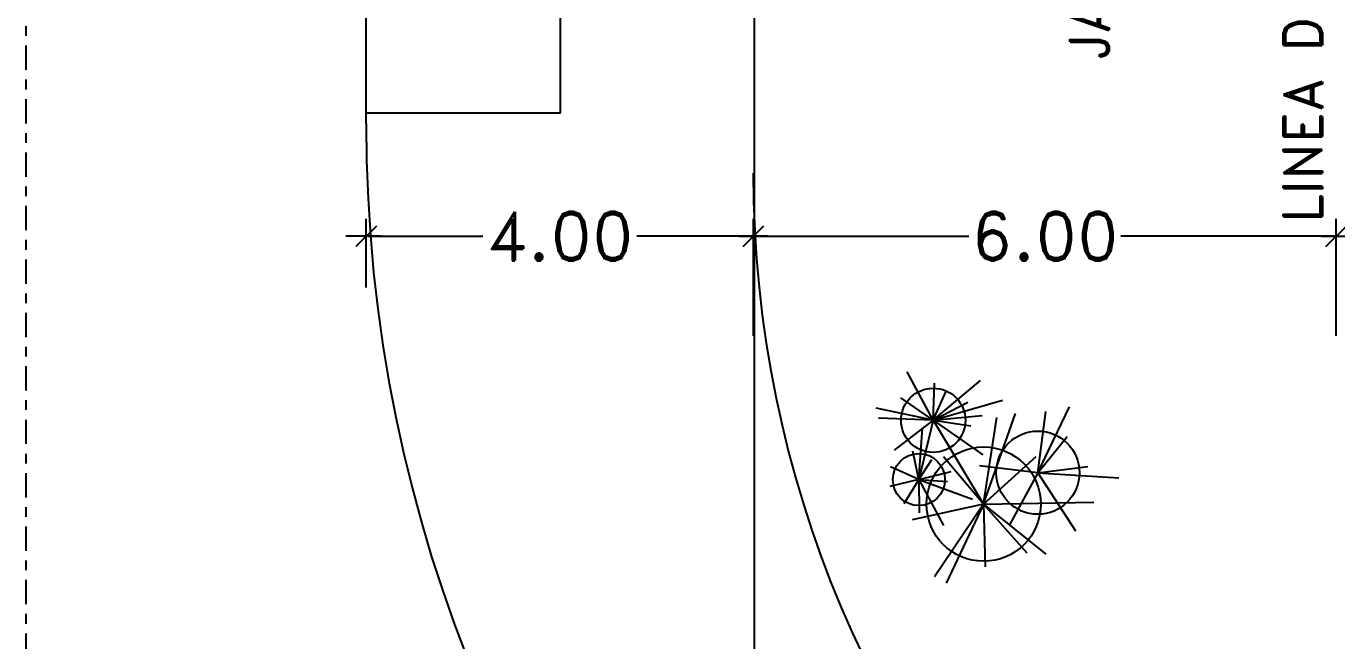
# Model space of a CAD drawing. Header units: millimetres. Extents: x 1590 to 1932, y -48 to 167.
# Drawn here: x 1617.09 to 1630.59, y -10.76 to -4.43 of the extents above; entities that cross this region are included whole.
import ezdxf
from ezdxf.enums import TextEntityAlignment as Align

# ---------------------------------------------------------------- set-up
doc = ezdxf.new("R2010")
doc.units = ezdxf.units.MM
doc.header["$LTSCALE"] = 0.1
doc.header["$MEASUREMENT"] = 0
doc.header["$PDMODE"] = 35
doc.header["$PDSIZE"] = 0.75
doc.linetypes.add('CENTERX2', pattern=[4, 2.5, -0.5, 0.5, -0.5])
doc.layers.get('0').update_dxf_attribs({"linetype": 'CONTINUOUS'})
doc.layers.get('DEFPOINTS').update_dxf_attribs({"linetype": 'CONTINUOUS'})
for name, color, linetype in [('_KTI_CONTROL', 7, 'CONTINUOUS'), ('C-PRKG-CARS', 1, 'CONTINUOUS'), ('CALLES', 3, 'CONTINUOUS'), ('PAREDES', 3, 'CONTINUOUS'), ('TERRENO', 4, 'CONTINUOUS'), ('TEXT', 3, 'CONTINUOUS')]:
    doc.layers.add(name, color=color, linetype=linetype)
doc.styles.add('ROMAND', font='romand.shx')
doc.dimstyles.new('URBA', dxfattribs={"dimtxt": 20, "dimasz": 0.5, "dimexe": 1.25, "dimexo": 0.63, "dimgap": 0.63, "dimtad": 0, "dimtih": 1, "dimtoh": 1, "dimzin": 1, "dimdsep": 46, "dimtxsty": 'ROMAND', "dimcen": 2.5, "dimclrd": 1, "dimclre": 1, "dimclrt": 3, "dimadec": 0, "dimazin": 0, "dimtfac": 1, "dimtmove": 0, "dimatfit": 3, "dimfxl": 1, "dimtvp": 1, "dimtolj": 1, "dimtzin": 1, "dimarcsym": 0})

# ---------------------------------------------------------------- blocks, each defined once
blk = doc.blocks.new('ARB-2')
at = {"color": 3}
for p, q in [((-0.071, 0.3995), (-0.0896, 0.6508)), ((-0.071, 0.3995), (-0.2861, 0.5566)), ((-0.071, 0.3995), (-0.1638, 0.5543)), ((-0.071, 0.3995), (0.0038, 0.552)), ((-0.071, 0.3995), (-0.2953, 0.5111)), ((-0.071, 0.3995), (0.0371, 0.4967)), ((-0.071, 0.3995), (0.2014, 0.4776)), ((-0.071, 0.3995), (0.0703, 0.44)), ((-0.071, 0.3995), (-0.2899, 0.3478)), ((-0.071, 0.3995), (-0.2418, 0.1788)), ((-0.2418, 0.1788), (-0.1296, 0.3872)), ((-0.071, 0.3995), (0.1075, 0.4101)), ((-0.071, 0.3995), (-0.0172, -0.0448)), ((-0.071, 0.3995), (-0.0172, -0.0448)), ((-0.0512, 0.3984), (-0.071, 0.3995)), ((-0.071, 0.3995), (0.0715, 0.162)), ((-0.071, 0.3995), (0.256, 0.3545)), ((-0.071, 0.3995), (0.0753, 0.3055)), ((-0.071, 0.3995), (0.1425, 0.328)), ((-0.2418, 0.1788), (-0.2143, 0.3095)), ((-0.2418, 0.1788), (-0.3372, 0.2849)), ((-0.0172, -0.0448), (0.1997, 0.2918)), ((-0.0172, -0.0448), (0.2844, 0.2738)), ((-0.2418, 0.1788), (-0.3759, 0.2045)), ((-0.2418, 0.1788), (-0.1503, 0.2378)), ((-0.0172, -0.0448), (-0.0974, 0.2275)), ((0.2679, -0.015), (0.4155, 0.2249)), ((0.2679, -0.015), (0.5241, 0.2009)), ((-0.2418, 0.1788), (-0.3499, 0.1059)), ((-0.2418, 0.1788), (-0.3026, 0.04)), ((-0.2418, 0.1788), (-0.2256, -0.0591)), ((-0.2418, 0.1788), (-0.0544, -0.0032)), ((-0.2418, 0.1788), (-0.092, 0.1519)), ((-0.2418, 0.1788), (-0.1256, 0.1174)), ((-0.2418, 0.1788), (-0.2418, 0.1788)), ((0.2679, -0.015), (0.0376, 0.1226)), ((0.2679, -0.015), (0.4135, 0.1077)), ((0.2679, -0.015), (0.4583, 0.0816)), ((-0.0172, -0.0448), (-0.3449, 0.023)), ((-0.0172, -0.0448), (0.2917, 0.0561)), ((-0.0172, -0.0448), (-0.3588, -0.2558)), ((-0.0172, -0.0448), (-0.322, -0.304)), ((-0.0172, -0.0448), (-0.1281, -0.31)), ((-0.0172, -0.0448), (0.1487, -0.3704)), ((-0.0172, -0.0448), (0.4461, -0.2425)), ((-0.0172, -0.0448), (0.0726, -0.3287)), ((0.2679, -0.015), (0.052, -0.1794)), ((0.2679, -0.015), (0.5961, -0.1886)), ((0.2679, -0.015), (0.316, -0.3272)), ((0.2679, -0.015), (0.4878, -0.0828))]:
    blk.add_line(p, q, dxfattribs=at)
for centre, radius in [((-0.071, 0.3995), 0.147), ((-0.2418, 0.1788), 0.1192), ((-0.0172, -0.0448), 0.2615), ((0.2679, -0.015), 0.1904)]:
    blk.add_circle(centre, radius, dxfattribs=at)
blk = doc.blocks.new('UTP1$0$DIMBLOCK')
at = {"color": 1}
blk.add_line((-7.5, 0), (10.5, 0), dxfattribs=at)
at = {"color": 4}
blk.add_line((-5.25, -5.25), (5.25, 5.25), dxfattribs=at)
blk = doc.blocks.new('*D16')
at = {"color": 1, "linetype": 'Continuous', "lineweight": -2, "transparency": 16777216}
for p, q in [((1620.593, -7.122), (1620.593, -6.416)), ((1624.58, -7.122), (1624.58, -6.416)), ((1620.613, -6.596), (1621.793, -6.596)), ((1624.56, -6.596), (1623.38, -6.596))]:
    blk.add_line(p, q, dxfattribs=at)
at = {"layer": 'DEFPOINTS', "color": 0, "linetype": 'Continuous', "transparency": 16777216}
for p in [(1620.593, -6.596), (1620.593, -7.184), (1624.58, -7.184)]:
    blk.add_point(p, dxfattribs=at)
at = {"color": 1, "linetype": 'Continuous', "lineweight": -2, "transparency": 16777216, "xscale": 0.02, "yscale": 0.02, "zscale": 0.02, "rotation": 180}
blk.add_blockref('UTP1$0$DIMBLOCK', (1620.593, -6.596), dxfattribs=at)
at = {"color": 1, "linetype": 'Continuous', "lineweight": -2, "transparency": 16777216, "xscale": 0.02, "yscale": 0.02, "zscale": 0.02}
blk.add_blockref('UTP1$0$DIMBLOCK', (1624.58, -6.596), dxfattribs=at)
at = {"color": 3, "linetype": 'Continuous', "transparency": 16777216, "insert": (1622.586, -6.596), "char_height": 0.5, "attachment_point": 5, "style": 'ROMAND'}
blk.add_mtext('\\A1;4.00', dxfattribs=at)
blk = doc.blocks.new('*D15')
at = {"color": 1, "linetype": 'Continuous', "lineweight": -2, "transparency": 16777216}
for p, q in [((1624.58, -7.622), (1624.58, -6.416)), ((1630.58, -7.622), (1630.58, -6.416)), ((1624.6, -6.596), (1626.798, -6.596)), ((1630.56, -6.596), (1628.362, -6.596))]:
    blk.add_line(p, q, dxfattribs=at)
at = {"layer": 'DEFPOINTS', "color": 0, "linetype": 'Continuous', "transparency": 16777216}
for p in [(1624.58, -6.596), (1624.58, -7.684), (1630.58, -7.684)]:
    blk.add_point(p, dxfattribs=at)
at = {"color": 1, "linetype": 'Continuous', "lineweight": -2, "transparency": 16777216, "xscale": 0.02, "yscale": 0.02, "zscale": 0.02, "rotation": 180}
blk.add_blockref('UTP1$0$DIMBLOCK', (1624.58, -6.596), dxfattribs=at)
at = {"color": 1, "linetype": 'Continuous', "lineweight": -2, "transparency": 16777216, "xscale": 0.02, "yscale": 0.02, "zscale": 0.02}
blk.add_blockref('UTP1$0$DIMBLOCK', (1630.58, -6.596), dxfattribs=at)
at = {"color": 3, "linetype": 'Continuous', "transparency": 16777216, "insert": (1627.58, -6.596), "char_height": 0.5, "attachment_point": 5, "style": 'ROMAND'}
blk.add_mtext('\\A1;6.00', dxfattribs=at)
blk = doc.blocks.new('*D161')
at = {"layer": 'CALLES', "color": 1, "linetype": 'Continuous', "transparency": 16777216}
for p, q in [((1625.919, -15.296), (1625.103, -16.128)), ((1625.939, -15.296), (1625.919, -15.296))]:
    blk.add_line(p, q, dxfattribs=at)
at = {"layer": 'DEFPOINTS', "color": 0, "linetype": 'Continuous', "transparency": 16777216}
for p in [(1635.593, -5.434), (1625.089, -16.142)]:
    blk.add_point(p, dxfattribs=at)
at = {"layer": 'CALLES', "color": 1, "linetype": 'Continuous', "transparency": 16777216, "xscale": 0.02, "yscale": 0.02, "zscale": 0.02, "rotation": 225.5505925498362}
blk.add_blockref('UTP1$0$DIMBLOCK', (1625.089, -16.142), dxfattribs=at)
at = {"layer": 'CALLES', "color": 3, "linetype": 'Continuous', "transparency": 16777216, "insert": (1627.197, -15.296), "char_height": 0.5, "attachment_point": 5, "style": 'ROMAND'}
blk.add_mtext('\\A1;R15.00', dxfattribs=at)
blk = doc.blocks.new('*D162')
at = {"layer": 'CALLES', "color": 1, "linetype": 'Continuous', "transparency": 16777216}
for p, q in [((1629.338, -12.792), (1628.031, -14.121)), ((1629.358, -12.792), (1629.338, -12.792))]:
    blk.add_line(p, q, dxfattribs=at)
at = {"layer": 'DEFPOINTS', "color": 0, "linetype": 'Continuous', "transparency": 16777216}
for p in [(1636.078, -5.934), (1628.017, -14.136)]:
    blk.add_point(p, dxfattribs=at)
at = {"layer": 'CALLES', "color": 1, "linetype": 'Continuous', "transparency": 16777216, "xscale": 0.02, "yscale": 0.02, "zscale": 0.02, "rotation": 225.4935679042903}
blk.add_blockref('UTP1$0$DIMBLOCK', (1628.017, -14.136), dxfattribs=at)
at = {"layer": 'CALLES', "color": 3, "linetype": 'Continuous', "transparency": 16777216, "insert": (1630.616, -12.792), "char_height": 0.5, "attachment_point": 5, "style": 'ROMAND'}
blk.add_mtext('\\A1;R11.50', dxfattribs=at)
blk = doc.blocks.new('ss1')
at = {"layer": '_KTI_CONTROL', "color": 1}
for points in [[(0.141, 0.122, 0), (0.141, 0.122, 0), (0.141, 0.122, 0), (0.141, 0.122, 0), (0.141, 0.122, 0)], [(0.141, 0.122, 0), (0.141, 0.122, 0), (0.141, 0.122, 0), (0.141, 0.122, 0), (0.141, 0.122, 0), (0.141, 0.122, 0), (0.141, 0.122, 0), (0.141, 0.122, 0), (0.141, 0.122, 0), (0.141, 0.122, 0), (0.141, 0.122, 0)]]:
    blk.add_polyline3d(points, dxfattribs=at)
at = {"layer": '_KTI_CONTROL'}
for points in [[(0.141, 0.122, 0), (0.141, 0.122, 0), (0.141, 0.122, 0), (0.141, 0.122, 0)], [(0.141, 0.122, 0), (0.141, 0.122, 0)]]:
    blk.add_polyline3d(points, dxfattribs=at)

msp = doc.modelspace()

# ---------------------------------------------------------------- linework, layer by layer
at = {"color": 2, "linetype": 'Continuous'}
msp.add_line((1620.5927, -5.4342), (1620.5927, 53.917), dxfattribs=at)
at = {"layer": 'C-PRKG-CARS', "color": 2}
for p, q in [((1622.5927, -5.3255), (1622.5927, 3.5973)), ((1620.5927, -5.3255), (1622.5927, -5.3255))]:
    msp.add_line(p, q, dxfattribs=at)
at = {"layer": 'CALLES', "color": 2, "linetype": 'CENTERX2'}
msp.add_line((1617.0927, -10.9342), (1617.0927, 157.274), dxfattribs=at)
at = {"layer": 'CALLES', "color": 4, "linetype": 'Continuous'}
for centre, radius, start in [((1635.5927, -5.4342), 15, 180), ((1636.0781, -5.9342), 11.5, 180.055)]:
    msp.add_arc(centre, radius, start, 270, dxfattribs=at)
at = {"layer": 'TERRENO', "color": 5, "linetype": 'Continuous'}
msp.add_line((1624.5927, -20.9342), (1624.5672, 128.1062), dxfattribs=at)

# ---------------------------------------------------------------- block references
at = {"color": 1, "linetype": 'Continuous'}
msp.add_blockref('ss1', (1624.1666, -6.8892), dxfattribs=at)
at = {"layer": 'PAREDES', "xscale": 2.25, "yscale": 2.25, "zscale": 2.25, "rotation": 24.13485782269226}
msp.add_blockref('ARB-2', (1626.9449, -9.2455), dxfattribs=at)

# ---------------------------------------------------------------- texts
at = {"layer": 'TEXT', "style": 'ROMAND'}
msp.add_text('JARDIN PERIMETRAL', height=0.4, rotation=90, dxfattribs=at).set_placement((1628.2409, -2.1428), align=Align.CENTER)
msp.add_text('LINEA DE CONSTRUCCION', height=0.4, rotation=90, dxfattribs=at).set_placement((1630.4375, -6.4621))

# ---------------------------------------------------------------- dimensions: what is measured, and where the dimension line sits
at = {"color": 3, "linetype": 'Continuous'}
dim = msp.add_linear_dim(base=(1620.5927, -6.5963), p1=(1624.58, -7.1842), p2=(1620.5927, -7.1842), text='4.00', dimstyle='URBA', override={"dimtxt": 0.5, "dimasz": 0.02, "dimexe": 0.18, "dimexo": 0.0625, "dimgap": 0.02, "dimzin": 0, "dimblk1": 'UTP1$0$DIMBLOCK', "dimblk2": 'UTP1$0$DIMBLOCK', "dimsah": 1, "dimcen": 0.09, "dimtdec": 4, "dimtofl": 0, "dimtvp": 0, "dimtzin": 0}, dxfattribs=at)
dim.commit()
dim.dimension.update_dxf_attribs({"geometry": '*D16', "text_midpoint": (1622.5863, -6.5963)})
dim = msp.add_linear_dim(base=(1624.58, -6.5963), p1=(1630.58, -7.6842), p2=(1624.58, -7.6842), dimstyle='URBA', override={"dimtxt": 0.5, "dimasz": 0.02, "dimexe": 0.18, "dimexo": 0.0625, "dimgap": 0.02, "dimzin": 0, "dimblk1": 'UTP1$0$DIMBLOCK', "dimblk2": 'UTP1$0$DIMBLOCK', "dimsah": 1, "dimcen": 0.09, "dimtdec": 4, "dimtofl": 0, "dimtvp": 0, "dimtzin": 0}, dxfattribs=at)
dim.commit()
dim.dimension.update_dxf_attribs({"geometry": '*D15', "text_midpoint": (1627.58, -6.5963)})
at = {"layer": 'CALLES', "color": 8, "linetype": 'Continuous'}
for center, mpoint, picture, middle in [((1635.5927, -5.4342), (1625.0885, -16.1422), '*D161', (1627.1968, -15.2959)), ((1636.0781, -5.9342), (1628.0168, -14.1357), '*D162', (1630.6157, -12.7919))]:
    dim = msp.add_radius_dim(center=center, mpoint=mpoint, dimstyle='URBA', override={"dimtxt": 0.5, "dimasz": 0.02, "dimexe": 0.18, "dimexo": 0.0625, "dimgap": 0.02, "dimzin": 0, "dimblk1": 'UTP1$0$DIMBLOCK', "dimblk2": 'UTP1$0$DIMBLOCK', "dimsah": 1, "dimcen": 0.09, "dimtdec": 4, "dimtofl": 0, "dimtvp": 0, "dimtzin": 0}, dxfattribs=at)
    dim.commit()
    dim.dimension.update_dxf_attribs({"geometry": picture, "text_midpoint": middle, "dimtype": 164})

doc.saveas('drawing.dxf')
